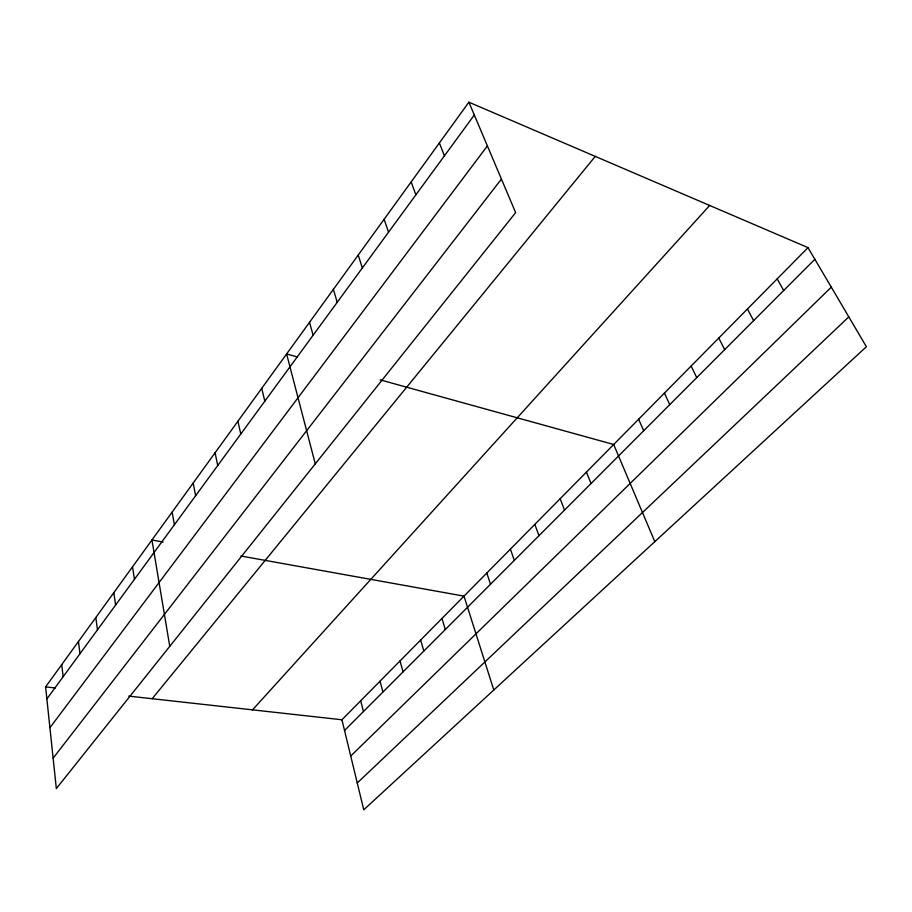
<?xml version="1.0" encoding="UTF-8"?>
<svg xmlns="http://www.w3.org/2000/svg" width="912" height="912" viewBox="0 0 912 912"><rect width="100%" height="100%" fill="white"/><g stroke="black" fill="none" stroke-linecap="round" stroke-linejoin="round"><path stroke-width="1.37" d="M468.882 102.19L515.633 212.621L56.339 788.572L45.6 686.896L468.882 102.19L808.009 247.642L866.4 346.731L363.751 809.81L341.943 719.773L808.009 247.642M46.877 698.934L474.308 115.015M49.909 727.708L487.396 145.909M53.124 758.168L501.429 179.071M152.179 698.717L595.251 156.385M252.544 709.855L709.661 205.462M344.542 730.489L814.861 259.27M350.732 756.037L831.299 287.166M357.253 782.998L848.81 316.874M45.6 686.896L55.45 687.979M128.74 696.118L341.943 719.773M163.088 542.013L151.939 540.007L169.757 646.346M240.871 556.001L464.003 596.129L493.791 689.996M297.335 356.945L286.607 353.97L315.278 463.866M380.11 379.848L613.685 444.497L654.805 541.66M777.172 278.89L783.682 290.518M747.441 308.997L753.643 320.614M718.781 338.033L724.675 349.627M691.125 366.054L696.745 377.625M664.426 393.095L669.773 404.643M638.628 419.235L643.712 430.749M586.427 472.108L591.033 483.531M439.379 142.956L444.44 155.827M560.162 498.716L564.528 510.093M411.141 181.955L415.872 194.849M534.831 524.377L538.969 535.686M510.401 549.127L514.322 560.39M384.123 219.279L388.523 232.195M486.803 573.032L490.519 584.227M358.222 255.064L362.338 267.98M441.967 618.45L445.318 629.519M333.37 289.378L337.223 302.294M420.649 640.042L423.841 651.043M309.521 322.324L313.124 335.217M400.026 660.938L403.047 671.87M380.053 681.173L382.926 692.037M360.696 700.769L363.432 711.565M261.733 388.341L264.833 401.177M237.895 421.253L240.779 434.044M215.072 452.797L217.729 465.53M193.162 483.052L195.624 495.718M172.14 512.099L174.409 524.696M132.514 566.842L134.452 579.291M113.818 592.663L115.607 605.044M95.817 617.527L97.459 629.827M78.466 641.489L79.982 653.699M61.742 664.597L63.133 676.727"/></g></svg>
